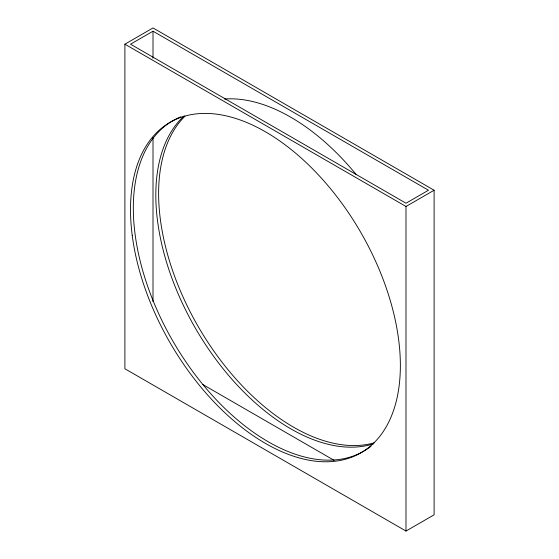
<?xml version="1.0" encoding="UTF-8"?>
<svg xmlns="http://www.w3.org/2000/svg" width="559" height="559" viewBox="0 0 559 559"><rect width="100%" height="100%" fill="white"/><g stroke="black" fill="none" stroke-linecap="round" stroke-linejoin="round"><path stroke-width="0.84" d="M124.895 44.182L153.005 27.95L434.105 190.242L434.105 514.818L405.995 531.05L124.895 368.758L124.895 44.182L405.995 206.467L434.105 190.242M153.005 31.199L130.52 44.182L405.995 203.224L428.48 190.242L153.005 31.199L153.005 58.241M202.819 384.536L334.142 460.357M405.995 206.467L405.995 531.05M153.005 137.647L153.005 301.678M374.404 442.777A190.815 110.165 60 0 1 198.48 327.043A190.815 110.165 60 0 1 184.959 116.202M371.092 446.208A190.815 110.165 60 0 1 172.843 341.06A190.815 110.165 60 0 1 180.906 116.796M373.454 443.839A190.815 110.165 60 0 1 195.329 328.077A190.815 110.165 60 0 1 184.142 115.937M224.452 99.02A190.815 110.165 60 0 1 356.013 174.324M132.203 235.241A190.815 110.165 60 0 0 350.486 457.653A190.815 110.165 60 0 0 313.634 169.901A190.815 110.165 60 0 0 132.203 235.241"/></g></svg>
